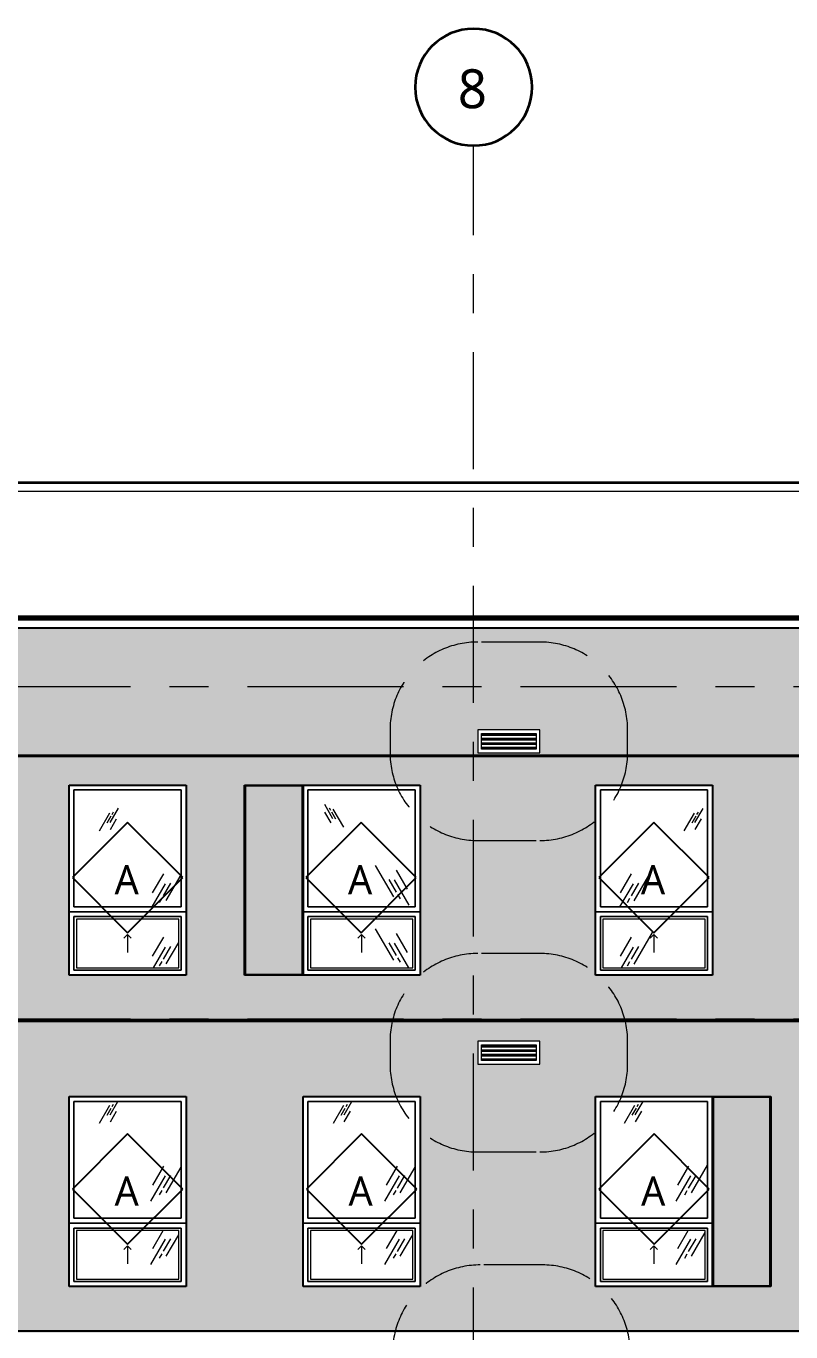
# Model space of a CAD drawing. Header units: inches. Extents: x 6 to 15224, y -733 to 6300.
# Drawn here: x 11082 to 11396, y 5732 to 6268 of the extents above; entities that cross this region are included whole.
import ezdxf

# ---------------------------------------------------------------- set-up
doc = ezdxf.new("R2010")
doc.units = ezdxf.units.IN
doc.header["$MEASUREMENT"] = 0
for name, pattern in [('Center 1_2_', [112, 64, -16, 16, -16]), ('Center 3_8_', [96, 48, -16, 16, -16]), ('Hidden 3_16_', [36, 24, -12])]:
    doc.linetypes.add(name, pattern=pattern)
for name, color, linetype, lineweight in [('A-DETL', 90, 'Continuous', 13), ('A-FLOR-LEVL', 51, 'Continuous', 13), ('A-GENM', 13, 'Continuous', 18), ('A-GLAZ', 151, 'Continuous', 25), ('A-GLAZ-IDEN', 152, 'Continuous', 25), ('A-GLAZ-SILL', 1, 'Continuous', 18), ('A-WALL', 113, 'Continuous', 25), ('A-WALL-PATT', 111, 'Continuous', 25), ('M-EQPM', 50, 'Continuous', 18), ('M-EQPM-HDLN', 50, 'Hidden 3_16_', 13), ('S-GRID', 1, 'Continuous', 13), ('S-GRID-IDEN', 1, 'Continuous', 35)]:
    doc.layers.add(name, color=color, linetype=linetype, lineweight=lineweight)
doc.styles.add('Open Sans_5', font='OpenSans-Regular.ttf', dxfattribs={"height": 12})
doc.styles.add('Open Sans_6', font='OpenSans-Regular.ttf', dxfattribs={"height": 16})
pattern_1 = [(0, (10796.0429, 0), (5.12, 1.28), [0.16896, -3.671, 0.16896, -3.671, -20.48]), (0, (10796.0429, 0), (5.12, 1.28), [-7.68, 0.16896, -7.511, 0.16896, -3.671, -8.96]), (0, (10796.0429, 0), (5.12, 1.28), [-19.2, 0.16896, -2.391, 0.16896, -6.231]), (120, (10797.9629, 0.64), (-3.66851252, 3.79405007), [0.16896, -3.671, 0.16896, -3.671, -20.48]), (120, (10797.9629, 0.64), (-3.66851252, 3.79405007), [-7.68, 0.16896, -7.511, 0.16896, -3.671, -8.96]), (120, (10797.9629, 0.64), (-3.66851252, 3.79405007), [-19.2, 0.16896, -2.391, 0.16896, -6.231]), (240, (10798.6029, 3.2), (-1.45148748, -5.07405007), [0.16896, -3.671, 0.16896, -3.671, -20.48]), (240, (10798.6029, 3.2), (-1.45148748, -5.07405007), [-7.68, 0.16896, -7.511, 0.16896, -3.671, -8.96]), (240, (10798.6029, 3.2), (-1.45148748, -5.07405007), [-19.2, 0.16896, -2.391, 0.16896, -6.231])]

# ---------------------------------------------------------------- blocks, each defined once
blk = doc.blocks.new('1-2 WD Adaptive-Color Side Panel-TS - 4-0_x6_-6_-17821693-EAST ELEVATION')
at = {"layer": 'A-GLAZ', "lineweight": 13}
h = blk.add_hatch(dxfattribs=at)
h.set_pattern_fill('FP_342', color=256, style=0, pattern_type=2)
h.set_pattern_definition([(59.808, (3285.497, 5432.806), (144.0017, 239.99866), [9, -754.581]), (59.808, (3284.763, 5426.193), (144.0017, 239.99866), [12, -751.581]), (59.808, (3289.948, 5431.623), (144.0017, 239.99866), [6, -757.581]), (59.808, (3288.359, 5428.844), (144.0017, 239.99866), [2, -761.581]), (59.808, (3291.054, 5429.598), (144.0017, 239.99866), [15, -748.581]), (59.808, (3316.472, 5399.404), (144.0017, 239.99866), [5.063, -758.519]), (59.808, (3316.031, 5401.668), (144.0017, 239.99866), [6.75, -756.831]), (59.808, (3314.822, 5401.525), (144.0017, 239.99866), [3.375, -760.206]), (59.808, (3316.853, 5405.029), (144.0017, 239.99866), [1.125, -762.456]), (59.808, (3311.639, 5398.297), (144.0017, 239.99866), [8.437, -755.144])])
h.paths.add_polyline_path([(3300, 5395), (3300, 5443), (3256, 5443), (3256, 5395)])
blk.add_hatch(color=256, dxfattribs=at).paths.add_polyline_path([(3317.11, 5367.25), (3325.75, 5367.25), (3325.75, 5444.75), (3302.25, 5444.75), (3302.25, 5367.25)])
at = {"layer": 'A-GLAZ-SILL', "lineweight": 13}
h = blk.add_hatch(dxfattribs=at)
h.set_pattern_fill('FP_341', color=256, style=0, pattern_type=2)
h.set_pattern_definition([(59.808, (3285.497, 5406.806), (144.0017, 239.99866), [9, -754.581]), (59.808, (3284.763, 5400.193), (144.0017, 239.99866), [12, -751.581]), (59.808, (3289.948, 5405.623), (144.0017, 239.99866), [6, -757.581]), (59.808, (3288.359, 5402.844), (144.0017, 239.99866), [2, -761.581]), (59.808, (3291.054, 5403.598), (144.0017, 239.99866), [15, -748.581]), (59.808, (3316.472, 5373.404), (144.0017, 239.99866), [5.063, -758.519]), (59.808, (3316.031, 5375.668), (144.0017, 239.99866), [6.75, -756.831]), (59.808, (3314.822, 5375.525), (144.0017, 239.99866), [3.375, -760.206]), (59.808, (3316.853, 5379.029), (144.0017, 239.99866), [1.125, -762.456]), (59.808, (3311.639, 5372.297), (144.0017, 239.99866), [8.438, -755.144])])
h.paths.add_polyline_path([(3277, 5370), (3299, 5370), (3299, 5390), (3257, 5390), (3257, 5370)])
at = {"layer": 'A-GLAZ', "lineweight": 13}
for p, q in [((3254, 5367), (3254, 5445)), ((3254, 5445), (3302, 5445)), ((3300, 5443), (3256, 5443)), ((3256, 5443), (3256, 5395)), ((3300, 5395), (3300, 5443)), ((3302, 5445), (3302, 5367)), ((3256, 5395), (3300, 5395)), ((3254, 5393), (3302, 5393)), ((3302, 5393), (3254, 5393)), ((3300, 5391), (3256, 5391)), ((3256, 5391), (3256, 5369)), ((3300, 5369), (3300, 5391)), ((3302, 5367), (3254, 5367)), ((3256, 5369), (3300, 5369))]:
    blk.add_line(p, q, dxfattribs=at)
at = {"layer": 'A-GLAZ'}
for p, q in [((3325.75, 5444.75), (3302.25, 5444.75)), ((3302.25, 5444.75), (3302.25, 5367.25)), ((3325.75, 5367.25), (3325.75, 5444.75)), ((3302.25, 5367.25), (3325.75, 5367.25))]:
    blk.add_line(p, q, dxfattribs=at)
at = {"layer": 'A-GLAZ', "linetype": 'Hidden 3_16_', "lineweight": 13}
for q in [(3276.5, 5382.17), (3279.5, 5382.17), (3278, 5376.33)]:
    blk.add_line((3278, 5383.67), q, dxfattribs=at)
at = {"layer": 'A-GLAZ-SILL'}
for p, q in [((3256, 5443), (3300, 5443)), ((3256, 5395), (3256, 5443)), ((3300, 5443), (3256, 5443)), ((3256, 5443), (3256, 5395)), ((3300, 5443), (3300, 5395)), ((3300, 5395), (3300, 5443)), ((3300, 5395), (3256, 5395)), ((3256, 5395), (3300, 5395)), ((3256, 5391), (3300, 5391)), ((3256, 5369), (3256, 5391)), ((3300, 5391), (3256, 5391)), ((3256, 5391), (3256, 5369)), ((3299, 5390), (3257, 5390)), ((3257, 5390), (3257, 5370)), ((3299, 5370), (3299, 5390)), ((3300, 5391), (3300, 5369)), ((3300, 5369), (3300, 5391)), ((3300, 5369), (3256, 5369)), ((3256, 5369), (3300, 5369)), ((3257, 5370), (3299, 5370))]:
    blk.add_line(p, q, dxfattribs=at)
blk = doc.blocks.new('1-2 WD Adaptive - 4-0_x6_-6_-V165-EAST ELEVATION')
at = {"layer": 'A-GLAZ', "lineweight": 13}
h = blk.add_hatch(dxfattribs=at)
h.set_pattern_fill('FP_344', color=256, style=0, pattern_type=2)
h.set_pattern_definition([(59.808, (3165.997, 5432.806), (144.0017, 239.99866), [9, -754.581]), (59.808, (3165.263, 5426.193), (144.0017, 239.99866), [12, -751.581]), (59.808, (3170.448, 5431.623), (144.0017, 239.99866), [6, -757.581]), (59.808, (3168.859, 5428.844), (144.0017, 239.99866), [2, -761.581]), (59.808, (3171.554, 5429.598), (144.0017, 239.99866), [15, -748.581]), (59.808, (3196.972, 5399.404), (144.0017, 239.99866), [5.063, -758.519]), (59.808, (3196.531, 5401.668), (144.0017, 239.99866), [6.75, -756.831]), (59.808, (3195.322, 5401.525), (144.0017, 239.99866), [3.375, -760.206]), (59.808, (3197.353, 5405.029), (144.0017, 239.99866), [1.125, -762.456]), (59.808, (3192.139, 5398.297), (144.0017, 239.99866), [8.437, -755.144])])
h.paths.add_polyline_path([(3180.5, 5395), (3180.5, 5443), (3136.5, 5443), (3136.5, 5395)])
at = {"layer": 'A-GLAZ-SILL', "lineweight": 13}
h = blk.add_hatch(dxfattribs=at)
h.set_pattern_fill('FP_343', color=256, style=0, pattern_type=2)
h.set_pattern_definition([(59.808, (3165.997, 5406.806), (144.0017, 239.99866), [9, -754.581]), (59.808, (3165.263, 5400.193), (144.0017, 239.99866), [12, -751.581]), (59.808, (3170.448, 5405.623), (144.0017, 239.99866), [6, -757.581]), (59.808, (3168.859, 5402.844), (144.0017, 239.99866), [2, -761.581]), (59.808, (3171.554, 5403.598), (144.0017, 239.99866), [15, -748.581]), (59.808, (3196.972, 5373.404), (144.0017, 239.99866), [5.063, -758.519]), (59.808, (3196.531, 5375.668), (144.0017, 239.99866), [6.75, -756.831]), (59.808, (3195.322, 5375.525), (144.0017, 239.99866), [3.375, -760.206]), (59.808, (3197.353, 5379.029), (144.0017, 239.99866), [1.125, -762.456]), (59.808, (3192.139, 5372.297), (144.0017, 239.99866), [8.438, -755.144])])
h.paths.add_polyline_path([(3157.5, 5370), (3179.5, 5370), (3179.5, 5390), (3137.5, 5390), (3137.5, 5370)])
at = {"layer": 'A-GLAZ', "lineweight": 13}
for p, q in [((3134.5, 5445), (3182.5, 5445)), ((3134.5, 5367), (3134.5, 5445)), ((3180.5, 5443), (3136.5, 5443)), ((3136.5, 5443), (3136.5, 5395)), ((3180.5, 5395), (3180.5, 5443)), ((3182.5, 5445), (3182.5, 5367)), ((3136.5, 5395), (3180.5, 5395)), ((3134.5, 5393), (3182.5, 5393)), ((3182.5, 5393), (3134.5, 5393)), ((3180.5, 5391), (3136.5, 5391)), ((3136.5, 5391), (3136.5, 5369)), ((3180.5, 5369), (3180.5, 5391)), ((3182.5, 5367), (3134.5, 5367)), ((3136.5, 5369), (3180.5, 5369))]:
    blk.add_line(p, q, dxfattribs=at)
at = {"layer": 'A-GLAZ', "linetype": 'Hidden 3_16_', "lineweight": 13}
for q in [(3157, 5382.17), (3160, 5382.17), (3158.5, 5376.33)]:
    blk.add_line((3158.5, 5383.67), q, dxfattribs=at)
at = {"layer": 'A-GLAZ-SILL'}
for p, q in [((3136.5, 5443), (3180.5, 5443)), ((3136.5, 5395), (3136.5, 5443)), ((3180.5, 5443), (3136.5, 5443)), ((3136.5, 5443), (3136.5, 5395)), ((3180.5, 5443), (3180.5, 5395)), ((3180.5, 5395), (3180.5, 5443)), ((3180.5, 5395), (3136.5, 5395)), ((3136.5, 5395), (3180.5, 5395)), ((3136.5, 5391), (3180.5, 5391)), ((3136.5, 5369), (3136.5, 5391)), ((3180.5, 5391), (3136.5, 5391)), ((3136.5, 5391), (3136.5, 5369)), ((3179.5, 5390), (3137.5, 5390)), ((3137.5, 5390), (3137.5, 5370)), ((3179.5, 5370), (3179.5, 5390)), ((3180.5, 5391), (3180.5, 5369)), ((3180.5, 5369), (3180.5, 5391)), ((3180.5, 5369), (3136.5, 5369)), ((3136.5, 5369), (3180.5, 5369)), ((3137.5, 5370), (3179.5, 5370))]:
    blk.add_line(p, q, dxfattribs=at)
blk = doc.blocks.new('1-2 WD Adaptive-Color Side Panel-TS - 4-0_x6_-6_-17821692-EAST ELEVATION')
at = {"layer": 'A-GLAZ', "lineweight": 13}
blk.add_hatch(color=256, dxfattribs=at).paths.add_polyline_path([(2990.37, 5367.25), (3013.75, 5367.25), (3013.75, 5444.75), (2990.25, 5444.75), (2990.25, 5367.25)])
h = blk.add_hatch(dxfattribs=at)
h.set_pattern_fill('FP_346', color=256, style=0, pattern_type=2)
h.set_pattern_definition([(120.192, (3030.503, 5432.806), (-144.0017, 239.99866), [9, -754.581]), (120.192, (3031.237, 5426.193), (-144.0017, 239.99866), [12, -751.581]), (120.192, (3026.052, 5431.623), (-144.0017, 239.99866), [6, -757.581]), (120.192, (3027.641, 5428.844), (-144.0017, 239.99866), [2, -761.581]), (120.192, (3024.946, 5429.598), (-144.0017, 239.99866), [15, -748.581]), (120.192, (2999.528, 5399.404), (-144.0017, 239.99866), [5.063, -758.519]), (120.192, (2999.969, 5401.668), (-144.0017, 239.99866), [6.75, -756.831]), (120.192, (3001.178, 5401.525), (-144.0017, 239.99866), [3.375, -760.206]), (120.192, (2999.147, 5405.029), (-144.0017, 239.99866), [1.125, -762.456]), (120.192, (3004.361, 5398.297), (-144.0017, 239.99866), [8.437, -755.144])])
h.paths.add_polyline_path([(3055.72, 5395), (3060, 5395), (3060, 5443), (3016, 5443), (3016, 5395)])
at = {"layer": 'A-GLAZ-SILL', "lineweight": 13}
h = blk.add_hatch(dxfattribs=at)
h.set_pattern_fill('FP_345', color=256, style=0, pattern_type=2)
h.set_pattern_definition([(120.192, (3030.503, 5406.806), (-144.0017, 239.99866), [9, -754.581]), (120.192, (3031.237, 5400.193), (-144.0017, 239.99866), [12, -751.581]), (120.192, (3026.052, 5405.623), (-144.0017, 239.99866), [6, -757.581]), (120.192, (3027.641, 5402.844), (-144.0017, 239.99866), [2, -761.581]), (120.192, (3024.946, 5403.598), (-144.0017, 239.99866), [15, -748.581]), (120.192, (2999.528, 5373.404), (-144.0017, 239.99866), [5.063, -758.519]), (120.192, (2999.969, 5375.668), (-144.0017, 239.99866), [6.75, -756.831]), (120.192, (3001.178, 5375.525), (-144.0017, 239.99866), [3.375, -760.206]), (120.192, (2999.147, 5379.029), (-144.0017, 239.99866), [1.125, -762.456]), (120.192, (3004.361, 5372.297), (-144.0017, 239.99866), [8.438, -755.144])])
h.paths.add_polyline_path([(3059, 5370), (3059, 5390), (3017, 5390), (3017, 5370), (3055.72, 5370)])
at = {"layer": 'A-GLAZ'}
for p, q in [((2990.25, 5444.75), (2990.25, 5367.25)), ((3013.75, 5444.75), (2990.25, 5444.75)), ((3013.75, 5367.25), (3013.75, 5444.75)), ((2990.25, 5367.25), (3013.75, 5367.25))]:
    blk.add_line(p, q, dxfattribs=at)
at = {"layer": 'A-GLAZ', "lineweight": 13}
for p, q in [((3014, 5445), (3014, 5367)), ((3062, 5445), (3014, 5445)), ((3016, 5443), (3016, 5395)), ((3060, 5443), (3016, 5443)), ((3060, 5395), (3060, 5443)), ((3062, 5367), (3062, 5445)), ((3016, 5395), (3060, 5395)), ((3014, 5393), (3062, 5393)), ((3062, 5393), (3014, 5393)), ((3016, 5391), (3016, 5369)), ((3060, 5391), (3016, 5391)), ((3060, 5369), (3060, 5391)), ((3014, 5367), (3062, 5367)), ((3016, 5369), (3060, 5369))]:
    blk.add_line(p, q, dxfattribs=at)
at = {"layer": 'A-GLAZ', "linetype": 'Hidden 3_16_', "lineweight": 13}
for q in [(3036.5, 5382.17), (3039.5, 5382.17), (3038, 5376.33)]:
    blk.add_line((3038, 5383.67), q, dxfattribs=at)
at = {"layer": 'A-GLAZ-SILL'}
for p, q in [((3060, 5443), (3016, 5443)), ((3016, 5443), (3016, 5395)), ((3016, 5443), (3060, 5443)), ((3016, 5395), (3016, 5443)), ((3060, 5395), (3060, 5443)), ((3060, 5443), (3060, 5395)), ((3016, 5395), (3060, 5395)), ((3060, 5395), (3016, 5395)), ((3060, 5391), (3016, 5391)), ((3016, 5391), (3016, 5369)), ((3016, 5391), (3060, 5391)), ((3016, 5369), (3016, 5391)), ((3017, 5390), (3017, 5370)), ((3059, 5390), (3017, 5390)), ((3059, 5370), (3059, 5390)), ((3060, 5369), (3060, 5391)), ((3060, 5391), (3060, 5369)), ((3016, 5369), (3060, 5369)), ((3060, 5369), (3016, 5369)), ((3017, 5370), (3059, 5370))]:
    blk.add_line(p, q, dxfattribs=at)
blk = doc.blocks.new('ME Louvers w Trim-AM - 24_ x 8_-17810076-EAST ELEVATION')
at = {"layer": 'A-GENM', "lineweight": 13}
for p, q in [((355.25, 5465.75), (332.75, 5465.75)), ((332.75, 5465.48), (355.25, 5465.48)), ((355.25, 5464.1), (332.75, 5464.1)), ((355.25, 5463.95), (332.75, 5463.95)), ((355.25, 5463.9), (332.75, 5463.9)), ((332.75, 5463.63), (355.25, 5463.63)), ((355.25, 5462.25), (332.75, 5462.25)), ((355.25, 5462.1), (332.75, 5462.1)), ((355.25, 5462.05), (332.75, 5462.05)), ((332.75, 5461.78), (355.25, 5461.78)), ((355.25, 5460.4), (332.75, 5460.4)), ((355.25, 5460.25), (332.75, 5460.25))]:
    blk.add_line(p, q, dxfattribs=at)
at = {"layer": 'M-EQPM'}
for p, q in [((331.25, 5467.75), (331.25, 5458.25)), ((356.75, 5467.75), (331.25, 5467.75)), ((332.75, 5466.25), (355.25, 5466.25)), ((332.75, 5459.75), (332.75, 5466.25)), ((355.25, 5466.25), (355.25, 5459.75)), ((356.75, 5458.25), (356.75, 5467.75)), ((331.25, 5458.25), (356.75, 5458.25)), ((355.25, 5459.75), (332.75, 5459.75))]:
    blk.add_line(p, q, dxfattribs=at)
at = {"layer": 'M-EQPM-HDLN'}
for p, q in [((356.75, 5503.75), (331.25, 5503.75)), ((295.25, 5467.75), (295.25, 5458.25)), ((392.75, 5458.25), (392.75, 5467.75)), ((331.25, 5422.25), (356.75, 5422.25))]:
    blk.add_line(p, q, dxfattribs=at)
for centre, start, end in [((331.25, 5467.75), 90, 180), ((356.75, 5467.75), 0, 90), ((331.25, 5458.25), 180, 270), ((356.75, 5458.25), 270, 360)]:
    blk.add_arc(centre, 36, start, end, dxfattribs=at)
blk = doc.blocks.new('Grid - AN Grid Head-AM-799031-EAST ELEVATION')
at = {"layer": 'S-GRID-IDEN'}
for start, end in [(360, 180), (180, 360)]:
    blk.add_arc((24, 6243.06), 24, start, end, dxfattribs=at)
blk = doc.blocks.new('TAG Window-AM - Standard-51685-EAST ELEVATION')
at = {"layer": 'A-GLAZ-IDEN'}
for p, q in [((3827, 5941.13), (3804.37, 5918.5)), ((3849.63, 5918.5), (3827, 5941.13)), ((3804.37, 5918.5), (3827, 5895.87)), ((3827, 5895.87), (3849.63, 5918.5))]:
    blk.add_line(p, q, dxfattribs=at)

msp = doc.modelspace()

# ---------------------------------------------------------------- hatches: boundary and pattern name
at = {"layer": 'A-WALL-PATT', "lineweight": 13}
h = msp.add_hatch(dxfattribs=at)
h.set_pattern_fill('FP_310', color=256, style=0, pattern_type=2)
h.set_pattern_definition(pattern_1)
h.paths.add_polyline_path([(10463.51838735, 5968.625), (10763.74192555, 5968.625), (10763.74192555, 6021), (9889.11692555, 6021), (9889.11692555, 5968.625), (10447.18155402, 5968.625)])
h.paths.add_polyline_path([(8993.20338735, 5968.625), (9023.36692555, 5968.625), (9023.36692555, 6021), (8815.17942555, 6021), (8815.17942555, 5969.375), (8816.17942555, 5969.375), (8816.17942555, 5968.625)])
h.paths.add_polyline_path([(12348.55442555, 5968.625), (12348.55442555, 6021), (11659.92942555, 6021), (11659.92942555, 5968.625), (12325.91738735, 5968.625)])
h.paths.add_polyline_path([(9024.11692555, 5968.625), (9888.36692555, 5968.625), (9888.36692555, 6021), (9024.11692555, 6021), (9024.11692555, 5994.74123849)])
h.paths.add_polyline_path([(11659.17942555, 5968.625), (11659.17942555, 6021), (10764.49192555, 6021), (10764.49192555, 5968.625), (11656.10722069, 5968.625)])
h.paths.add_polyline_path([(10253.80442555, 5969.75), (10229.80442555, 5969.75), (10229.80442555, 5979.25), (10255.30442555, 5979.25), (10255.30442555, 5969.75)])
h.paths.add_polyline_path([(9053.80442555, 5969.75), (9053.80442555, 5979.25), (9079.30442555, 5979.25), (9079.30442555, 5969.75), (9055.30442555, 5969.75)])
h.paths.add_polyline_path([(11867.80442555, 5969.75), (11843.80442555, 5969.75), (11843.80442555, 5979.25), (11869.30442555, 5979.25), (11869.30442555, 5969.75), (11868.48605402, 5969.75)])
h.paths.add_polyline_path([(11291.80442555, 5969.75), (11267.80442555, 5969.75), (11267.80442555, 5979.25), (11293.30442555, 5979.25), (11293.30442555, 5969.75)])
h.paths.add_polyline_path([(12083.80442555, 5969.75), (12083.80442555, 5979.25), (12109.30442555, 5979.25), (12109.30442555, 5969.75), (12085.30442555, 5969.75)])
h.paths.add_polyline_path([(11597.80442555, 5969.75), (11597.80442555, 5979.25), (11623.30442555, 5979.25), (11623.30442555, 5969.75), (11599.30442555, 5969.75)])
h.paths.add_polyline_path([(10043.80442555, 5969.75), (10019.80442555, 5969.75), (10019.80442555, 5979.25), (10045.30442555, 5979.25), (10045.30442555, 5969.75)])
h.paths.add_polyline_path([(12227.89638735, 5969.75), (12203.80442555, 5969.75585938), (12203.80442555, 5979.25), (12229.30442555, 5979.25), (12229.30442555, 5969.75)])
h.paths.add_polyline_path([(10577.80442555, 5969.75), (10577.80442555, 5979.25), (10603.30442555, 5979.25), (10603.30442555, 5969.75), (10577.87622069, 5969.75)])
h.paths.add_polyline_path([(9209.80442555, 5969.75), (9209.80442555, 5979.25), (9235.30442555, 5979.25), (9235.30442555, 5969.75), (9211.30442555, 5969.75)])
h.paths.add_polyline_path([(9929.80442555, 5969.75), (9905.80442555, 5969.75), (9905.80442555, 5979.25), (9931.30442555, 5979.25), (9931.30442555, 5969.75)])
h.paths.add_polyline_path([(9557.80442555, 5969.75), (9557.80442555, 5979.25), (9583.30442555, 5979.25), (9583.30442555, 5969.75), (9559.30442555, 5969.75)])
h.paths.add_polyline_path([(11003.80442555, 5969.75), (10979.80442555, 5969.75), (10979.80442555, 5979.25), (11005.30442555, 5979.25), (11005.30442555, 5969.75)])
h.paths.add_polyline_path([(9713.80442555, 5969.75), (9689.80442555, 5969.75383741), (9689.80442555, 5979.25), (9715.30442555, 5979.25), (9715.30442555, 5969.75)])
h.paths.add_polyline_path([(10841.36692555, 5969.75), (10841.36692555, 5979.25), (10866.86692555, 5979.25), (10866.86692555, 5969.75), (10842.86692555, 5969.75)])
h.paths.add_polyline_path([(10349.16055402, 5969.75), (10337.80442555, 5969.75), (10337.80442555, 5979.25), (10363.30442555, 5979.25), (10363.30442555, 5969.75), (10361.80442555, 5969.75)])
h = msp.add_hatch(dxfattribs=at)
h.set_pattern_fill('FP_310', color=256, style=0, pattern_type=2)
h.set_pattern_definition(pattern_1)
h.paths.add_polyline_path([(8856.11692555, 5859.5), (12348.55442555, 5859.5), (12348.55442555, 5860.25), (11659.92942555, 5860.25), (11659.92942555, 5878.5), (11659.17942555, 5878.5), (11659.17942555, 5860.25), (10764.49192555, 5860.25), (10764.49192555, 5968.25), (11659.17942555, 5968.25), (11659.17942555, 5956.5), (11659.92942555, 5956.5), (11659.92942555, 5968.25), (12348.55442555, 5968.25), (12348.55442555, 5968.625), (8815.17942555, 5968.625), (8815.17942555, 5968.25), (9023.36692555, 5968.25), (9023.36692555, 5956.5), (9024.11692555, 5956.5), (9024.11692555, 5968.25), (9888.36692555, 5968.25), (9888.36692555, 5956.5), (9889.11692555, 5956.5), (9889.11692555, 5968.25), (10763.74192555, 5968.25), (10763.74192555, 5860.25), (9889.11692555, 5860.25), (9889.11692555, 5878.5), (9888.36692555, 5878.5), (9888.36692555, 5860.25), (9024.11692555, 5860.25), (9024.11692555, 5878.5), (9023.36692555, 5878.5), (9023.36692555, 5860.25), (8816.17942555, 5860.25), (8816.17942555, 5859.5)])
h = msp.add_hatch(dxfattribs=at)
h.set_pattern_fill('FP_310', color=256, style=0, pattern_type=2)
h.set_pattern_definition(pattern_1)
h.paths.add_polyline_path([(8815.17942555, 5860.25), (9023.36692555, 5860.25), (9023.36692555, 5878.5), (8952.11692555, 5878.5), (8952.11692555, 5956.5), (9023.36692555, 5956.5), (9023.36692555, 5968.25), (8815.17942555, 5968.25), (8815.17942555, 5956.62990516)])
h.paths.add_polyline_path([(9024.11692555, 5860.25), (9888.36692555, 5860.25), (9888.36692555, 5878.5), (9811.11692555, 5878.5), (9811.11692555, 5956.5), (9888.36692555, 5956.5), (9888.36692555, 5968.25), (9024.11692555, 5968.25), (9024.11692555, 5880.40723849)])
h.paths.add_polyline_path([(11411.05472069, 5860.25), (11659.17942555, 5860.25), (11659.17942555, 5878.5), (11659.11692555, 5878.5), (11659.11692555, 5956.5), (11659.17942555, 5956.5), (11659.17942555, 5968.25), (10764.49192555, 5968.25), (10764.49192555, 5860.25), (11345.70738735, 5860.25)])
h.paths.add_polyline_path([(12348.55442555, 5860.25), (12348.55442555, 5968.25), (11659.92942555, 5968.25), (11659.92942555, 5956.5), (11707.11692555, 5956.5), (11707.11692555, 5878.5), (11659.92942555, 5878.5), (11659.92942555, 5860.25), (12325.91738735, 5860.25)])
h.paths.add_polyline_path([(9889.11692555, 5860.25), (10763.74192555, 5860.25), (10763.74192555, 5968.25), (9889.11692555, 5968.25), (9889.11692555, 5861.35157183)])
h.paths.add_polyline_path([(12228.11692555, 5878.5), (12228.11692555, 5956.5), (12330.11692555, 5956.5), (12330.11692555, 5878.5), (12260.57005402, 5878.5)])
h.paths.add_polyline_path([(11988.61692555, 5878.5), (11988.61692555, 5956.5), (12060.61692555, 5956.5), (12060.61692555, 5878.5), (11999.18072069, 5878.5)])
h.paths.add_polyline_path([(11574.42305402, 5878.5), (11514.11692555, 5878.5), (11514.11692555, 5956.5), (11586.11692555, 5956.5), (11586.11692555, 5878.5)])
h.paths.add_polyline_path([(12162.54905402, 5878.5), (12132.11692555, 5878.5), (12132.11692555, 5956.5), (12180.11692555, 5956.5), (12180.11692555, 5878.5)])
h.paths.add_polyline_path([(11803.13872069, 5878.5), (11742.11692555, 5878.5), (11742.11692555, 5956.5), (11820.11692555, 5956.5), (11820.11692555, 5878.5)])
h.paths.add_polyline_path([(11892.11692555, 5878.5), (11892.11692555, 5956.5), (11940.11692555, 5956.5), (11940.11692555, 5878.5), (11933.83338735, 5878.5)])
h.paths.add_polyline_path([(11244.11692555, 5878.5), (11172.11692555, 5878.5), (11172.11692555, 5956.5), (11244.11692555, 5956.5), (11244.11692555, 5880.40723849)])
h.paths.add_polyline_path([(11490.11692555, 5878.5), (11412.11692555, 5878.5), (11412.11692555, 5956.5), (11490.11692555, 5956.5), (11490.11692555, 5880.40723849)])
h.paths.add_polyline_path([(11316.11692555, 5878.5), (11316.11692555, 5956.5), (11364.11692555, 5956.5), (11364.11692555, 5878.5), (11345.70738735, 5878.5)])
h.paths.add_polyline_path([(10953.62338735, 5878.5), (10878.11692555, 5878.5), (10878.11692555, 5956.5), (10956.11692555, 5956.5), (10956.11692555, 5878.5)])
h.paths.add_polyline_path([(10790.25505402, 5878.5), (10782.11692555, 5878.5), (10782.11692555, 5956.5), (10854.11692555, 5956.5), (10854.11692555, 5878.5), (10822.92872069, 5878.5)])
h.paths.add_polyline_path([(11148.11692555, 5878.5), (11100.11692555, 5878.5), (11100.11692555, 5956.5), (11148.11692555, 5956.5), (11148.11692555, 5880.40723849)])
h.paths.add_polyline_path([(10698.11692555, 5878.5), (10698.11692555, 5956.5), (10746.11692555, 5956.5), (10746.11692555, 5878.5)])
h.paths.add_polyline_path([(11076.11692555, 5878.5), (11028.11692555, 5878.5), (11028.11692555, 5956.5), (11076.11692555, 5956.5), (11076.11692555, 5880.40723849)])
h.paths.add_polyline_path([(10380.11692555, 5878.5), (10380.11692555, 5956.5), (10458.11692555, 5956.5), (10458.11692555, 5878.5), (10430.84472069, 5878.5)])
h.paths.add_polyline_path([(10674.11692555, 5878.5), (10626.11692555, 5878.5), (10626.11692555, 5956.5), (10674.11692555, 5956.5), (10674.11692555, 5880.40723849)])
h.paths.add_polyline_path([(10482.11692555, 5878.5), (10482.11692555, 5956.5), (10554.11692555, 5956.5), (10554.11692555, 5878.5), (10496.19205402, 5878.5)])
h.paths.add_polyline_path([(9319.94005402, 5878.5), (9258.11692555, 5878.5), (9258.11692555, 5956.5), (9330.11692555, 5956.5), (9330.11692555, 5878.5)])
h.paths.add_polyline_path([(10272.11692555, 5878.5), (10272.11692555, 5956.5), (10320.11692555, 5956.5), (10320.11692555, 5878.5), (10300.15005402, 5878.5)])
h.paths.add_polyline_path([(10020.11692555, 5878.5), (9948.11692555, 5878.5), (9948.11692555, 5956.5), (10020.11692555, 5956.5), (10020.11692555, 5880.40723849)])
h.paths.add_polyline_path([(10116.11692555, 5878.5), (10068.11692555, 5878.5), (10068.11692555, 5956.5), (10116.11692555, 5956.5), (10116.11692555, 5880.40723849)])
h.paths.add_polyline_path([(10212.11692555, 5878.5), (10164.11692555, 5878.5), (10164.11692555, 5956.5), (10212.11692555, 5956.5), (10212.11692555, 5880.40723849)])
h.paths.add_polyline_path([(9614.00305402, 5878.5), (9594.11692555, 5878.5), (9594.11692555, 5956.5), (9666.11692555, 5956.5), (9666.11692555, 5878.5), (9646.67672069, 5878.5)])
h.paths.add_polyline_path([(9450.11692555, 5878.5), (9402.11692555, 5878.5), (9402.11692555, 5956.5), (9450.11692555, 5956.5), (9450.11692555, 5880.40723849)])
h.paths.add_polyline_path([(9777.37138735, 5878.5), (9739.11692555, 5878.5), (9739.11692555, 5956.5), (9787.11692555, 5956.5), (9787.11692555, 5878.5)])
h.paths.add_polyline_path([(9474.11692555, 5878.5), (9474.11692555, 5956.5), (9522.11692555, 5956.5), (9522.11692555, 5878.5), (9515.98205402, 5878.5)])
h.paths.add_polyline_path([(9186.11692555, 5878.5), (9108.11692555, 5878.5), (9108.11692555, 5956.5), (9186.11692555, 5956.5), (9186.11692555, 5880.40723849)])
h.paths.add_polyline_path([(8928.11692555, 5878.5), (8880.11692555, 5878.5), (8880.11692555, 5956.5), (8928.11692555, 5956.5), (8928.11692555, 5880.40723849)])
h = msp.add_hatch(dxfattribs=at)
h.set_pattern_fill('FP_310', color=256, style=0, pattern_type=2)
h.set_pattern_definition(pattern_1)
h.paths.add_polyline_path([(10365.49738735, 5732.375), (10763.74192555, 5732.375), (10763.74192555, 5859.5), (9889.11692555, 5859.5), (9889.11692555, 5732.375), (10300.15005402, 5732.375)])
h.paths.add_polyline_path([(8815.17942555, 5732.375), (9023.36692555, 5732.375), (9023.36692555, 5750.625), (8976.11692555, 5750.625), (8976.11692555, 5828.625), (9023.36692555, 5828.625), (9023.36692555, 5859.5), (8815.17942555, 5859.5), (8815.17942555, 5804.18457183)])
h.paths.add_polyline_path([(11835.81238735, 5732.375), (12348.55442555, 5732.375), (12348.55442555, 5859.5), (11659.92942555, 5859.5), (11659.92942555, 5828.625), (11707.11692555, 5828.625), (11707.11692555, 5750.625), (11659.92942555, 5750.625), (11659.92942555, 5732.375), (11803.13872069, 5732.375)])
h.paths.add_polyline_path([(9024.11692555, 5732.375), (9888.36692555, 5732.375), (9888.36692555, 5750.625), (9811.11692555, 5750.625), (9811.11692555, 5828.625), (9888.36692555, 5828.625), (9888.36692555, 5859.5), (9024.11692555, 5859.5), (9024.11692555, 5747.01757183)])
h.paths.add_polyline_path([(11659.17942555, 5732.375), (11659.17942555, 5750.625), (11659.11692555, 5750.625), (11659.11692555, 5828.625), (11659.17942555, 5828.625), (11659.17942555, 5859.5), (10764.49192555, 5859.5), (10764.49192555, 5732.375), (11639.77038735, 5732.375)])
h.paths.add_polyline_path([(11940.11692555, 5750.625), (11868.11692555, 5750.625), (11868.11692555, 5828.625), (11940.11692555, 5828.625), (11940.11692555, 5766.07323849)])
h.paths.add_polyline_path([(12325.91738735, 5750.625), (12252.11692555, 5750.625), (12252.11692555, 5828.625), (12330.11692555, 5828.625), (12330.11692555, 5750.625)])
h.paths.add_polyline_path([(12204.11692555, 5750.625), (12132.11692555, 5750.625), (12132.11692555, 5828.625), (12204.11692555, 5828.625), (12204.11692555, 5766.07323849)])
h.paths.add_polyline_path([(11820.11692555, 5750.625), (11742.11692555, 5750.625), (11742.11692555, 5828.625), (11820.11692555, 5828.625), (11820.11692555, 5766.07323849)])
h.paths.add_polyline_path([(12060.61692555, 5750.625), (12012.61692555, 5750.625), (12012.61692555, 5828.625), (12060.61692555, 5828.625), (12060.61692555, 5766.07323849)])
h.paths.add_polyline_path([(11316.11692555, 5750.625), (11316.11692555, 5828.625), (11388.11692555, 5828.625), (11388.11692555, 5750.625), (11345.70738735, 5750.625)])
h.paths.add_polyline_path([(11562.11692555, 5750.625), (11514.11692555, 5750.625), (11514.11692555, 5828.625), (11562.11692555, 5828.625), (11562.11692555, 5804.18457183)])
h.paths.add_polyline_path([(11490.11692555, 5750.625), (11412.11692555, 5750.625), (11412.11692555, 5828.625), (11490.11692555, 5828.625), (11490.11692555, 5766.07323849)])
h.paths.add_polyline_path([(11215.01272069, 5750.625), (11196.11692555, 5750.625), (11196.11692555, 5828.625), (11244.11692555, 5828.625), (11244.11692555, 5750.625)])
h.paths.add_polyline_path([(11004.11692555, 5750.625), (11004.11692555, 5828.625), (11076.11692555, 5828.625), (11076.11692555, 5750.625), (11018.97072069, 5750.625)])
h.paths.add_polyline_path([(10602.11692555, 5750.625), (10602.11692555, 5828.625), (10674.11692555, 5828.625), (10674.11692555, 5750.625), (10626.88672069, 5750.625)])
h.paths.add_polyline_path([(11100.11692555, 5750.625), (11100.11692555, 5828.625), (11148.11692555, 5828.625), (11148.11692555, 5750.625), (11116.99172069, 5750.625)])
h.paths.add_polyline_path([(10953.62338735, 5750.625), (10878.11692555, 5750.625), (10878.11692555, 5828.625), (10956.11692555, 5828.625), (10956.11692555, 5750.625)])
h.paths.add_polyline_path([(10380.11692555, 5750.625), (10380.11692555, 5828.625), (10458.11692555, 5828.625), (10458.11692555, 5750.625), (10430.84472069, 5750.625)])
h.paths.add_polyline_path([(10746.11692555, 5750.625), (10698.11692555, 5750.625), (10698.11692555, 5828.625), (10746.11692555, 5828.625), (10746.11692555, 5766.07323849)])
h.paths.add_polyline_path([(10822.92872069, 5750.625), (10782.11692555, 5750.625), (10782.11692555, 5828.625), (10830.11692555, 5828.625), (10830.11692555, 5750.625)])
h.paths.add_polyline_path([(10344.11692555, 5750.625), (10272.11692555, 5750.625), (10272.11692555, 5828.625), (10344.11692555, 5828.625), (10344.11692555, 5766.07323849)])
h.paths.add_polyline_path([(9450.11692555, 5750.625), (9378.11692555, 5750.625), (9378.11692555, 5828.625), (9450.11692555, 5828.625), (9450.11692555, 5766.07323849)])
h.paths.add_polyline_path([(10140.11692555, 5750.625), (10140.11692555, 5828.625), (10212.11692555, 5828.625), (10212.11692555, 5750.625), (10169.45538735, 5750.625)])
h.paths.add_polyline_path([(10554.11692555, 5750.625), (10506.11692555, 5750.625), (10506.11692555, 5828.625), (10554.11692555, 5828.625), (10554.11692555, 5804.18457183)])
h.paths.add_polyline_path([(10104.10805402, 5750.625), (10068.11692555, 5750.625), (10068.11692555, 5828.625), (10116.11692555, 5828.625), (10116.11692555, 5750.625)])
h.paths.add_polyline_path([(9715.11692555, 5750.625), (9715.11692555, 5828.625), (9787.11692555, 5828.625), (9787.11692555, 5750.625), (9744.69772069, 5750.625)])
h.paths.add_polyline_path([(9996.11692555, 5750.625), (9948.11692555, 5750.625), (9948.11692555, 5828.625), (9996.11692555, 5828.625), (9996.11692555, 5804.18457183)])
h.paths.add_polyline_path([(9258.11692555, 5750.625), (9258.11692555, 5828.625), (9306.11692555, 5828.625), (9306.11692555, 5750.625)])
h.paths.add_polyline_path([(9646.67672069, 5750.625), (9618.11692555, 5750.625), (9618.11692555, 5828.625), (9666.11692555, 5828.625), (9666.11692555, 5750.625)])
h.paths.add_polyline_path([(8928.11692555, 5750.625), (8856.11692555, 5750.625), (8856.11692555, 5828.625), (8928.11692555, 5828.625), (8928.11692555, 5804.18457183)])
h.paths.add_polyline_path([(9522.11692555, 5750.625), (9474.11692555, 5750.625), (9474.11692555, 5828.625), (9522.11692555, 5828.625), (9522.11692555, 5804.18457183)])
h.paths.add_polyline_path([(9084.11692555, 5750.625), (9084.11692555, 5828.625), (9186.11692555, 5828.625), (9186.11692555, 5750.625), (9123.89805402, 5750.625)])
h.paths.add_polyline_path([(9931.30442555, 5841.875), (9905.80442555, 5841.875), (9905.80442555, 5851.375), (9931.30442555, 5851.375), (9931.30442555, 5842.02713523)])
h.paths.add_polyline_path([(9211.30442555, 5841.875), (9209.80442555, 5841.875), (9209.80442555, 5851.375), (9235.30442555, 5851.375), (9235.30442555, 5841.875), (9213.10241662, 5841.875)])
h.paths.add_polyline_path([(11623.30442555, 5841.875), (11597.80442555, 5841.875), (11597.80442555, 5851.375), (11623.30442555, 5851.375), (11623.30442555, 5842.29590516)])
h.paths.add_polyline_path([(12205.30442555, 5841.875), (12203.80442555, 5841.875), (12203.80442555, 5851.375), (12229.30442555, 5851.375), (12229.30442555, 5841.875), (12227.24527376, 5841.875)])
h.paths.add_polyline_path([(10023.10241662, 5841.875), (10019.80442555, 5841.875), (10019.80442555, 5851.375), (10045.30442555, 5851.375), (10045.30442555, 5841.875), (10038.76072069, 5841.875)])
h.paths.add_polyline_path([(9055.30442555, 5841.875), (9053.80442555, 5841.875), (9053.80442555, 5851.375), (9079.30442555, 5851.375), (9079.30442555, 5841.875), (9056.1381309, 5841.875)])
h.paths.add_polyline_path([(11845.30442555, 5841.875), (11843.80442555, 5841.875), (11843.80442555, 5851.375), (11869.30442555, 5851.375), (11869.30442555, 5841.875), (11845.81670233, 5841.875)])
h.paths.add_polyline_path([(11002.63388735, 5841.875), (10979.80442555, 5841.875), (10979.80442555, 5851.375), (11005.30442555, 5851.375), (11005.30442555, 5841.875), (11003.80442555, 5841.875)])
h.paths.add_polyline_path([(9559.03998941, 5841.875), (9557.80442555, 5841.875), (9557.80442555, 5851.375), (9583.30442555, 5851.375), (9583.30442555, 5841.875), (9559.30442555, 5841.875)])
h.paths.add_polyline_path([(10231.30442555, 5841.875), (10229.80442555, 5841.875), (10229.80442555, 5851.375), (10255.30442555, 5851.375), (10255.30442555, 5841.875), (10232.78098805, 5841.875)])
h.paths.add_polyline_path([(10601.80442555, 5841.875), (10577.80442555, 5841.875), (10577.80442555, 5851.375), (10603.30442555, 5851.375), (10603.30442555, 5841.875), (10602.53098805, 5841.875)])
h.paths.add_polyline_path([(11269.30442555, 5841.875), (11267.80442555, 5841.875), (11267.80442555, 5851.375), (11293.30442555, 5851.375), (11293.30442555, 5841.875), (11271.10241662, 5841.875)])
h.paths.add_polyline_path([(9691.30442555, 5841.875), (9689.80442555, 5841.875), (9689.80442555, 5851.375), (9715.30442555, 5851.375), (9715.30442555, 5841.875), (9691.87027376, 5841.875)])
h.paths.add_polyline_path([(10842.86692555, 5841.875), (10841.36692555, 5841.875), (10841.36692555, 5851.375), (10866.86692555, 5851.375), (10866.86692555, 5841.875), (10844.04549698, 5841.875)])
h.paths.add_polyline_path([(12085.30442555, 5841.875), (12083.80442555, 5841.875), (12083.80442555, 5851.375), (12109.30442555, 5851.375), (12109.30442555, 5841.875), (12087.10241662, 5841.875)])
h.paths.add_polyline_path([(10349.16055402, 5841.875), (10337.80442555, 5841.875), (10337.80442555, 5851.375), (10363.30442555, 5851.375), (10363.30442555, 5841.875), (10361.56670233, 5841.875)])
h = msp.add_hatch(dxfattribs=at)
h.set_pattern_fill('FP_310', color=256, style=0, pattern_type=2)
h.set_pattern_definition(pattern_1)
h.paths.add_polyline_path([(12348.55442555, 5731.625), (12348.55442555, 5732.375), (11659.92942555, 5732.375), (11659.92942555, 5750.625), (11659.17942555, 5750.625), (11659.17942555, 5732.375), (10764.49192555, 5732.375), (10764.49192555, 5859.5), (10763.74192555, 5859.5), (10763.74192555, 5732.375), (9889.11692555, 5732.375), (9889.11692555, 5750.625), (9888.36692555, 5750.625), (9888.36692555, 5732.375), (9024.11692555, 5732.375), (9024.11692555, 5750.625), (9023.36692555, 5750.625), (9023.36692555, 5732.375), (8816.17942555, 5732.375), (8816.17942555, 5731.625), (12330.11692555, 5731.625)])

# ---------------------------------------------------------------- linework, layer by layer
at = {"layer": 'A-DETL', "lineweight": 70}
msp.add_line((12348.55442555, 6025), (8815.17942555, 6025), dxfattribs=at)
at = {"layer": 'A-FLOR-LEVL', "linetype": 'Center 1_2_'}
for p, q in [((8821.35523145, 5997), (13032.89411354, 5997)), ((8821.35523145, 5860.5), (13032.89411354, 5860.5)), ((8821.35523145, 5732.625), (13032.89411354, 5732.625))]:
    msp.add_line(p, q, dxfattribs=at)
at = {"layer": 'A-WALL', "lineweight": 18}
for p, q in [((12104.42942555, 6080.32258401), (10606.86692555, 6080.32258401)), ((10616.55442555, 6081), (12104.42942555, 6081)), ((12104.42942555, 6077), (10606.86692555, 6077)), ((8815.17942555, 6025), (12348.55442555, 6025)), ((9023.36692555, 6021), (11659.92942555, 6021))]:
    msp.add_line(p, q, dxfattribs=at)
at = {"layer": 'A-WALL'}
for p, q in [((11659.17942555, 6021), (10764.49192555, 6021)), ((12751.42942555, 5968.625), (9889.11692555, 5968.625)), ((11659.17942555, 5968.25), (10764.49192555, 5968.25)), ((11100.11692555, 5956.5), (11148.11692555, 5956.5)), ((11100.11692555, 5878.5), (11100.11692555, 5956.5)), ((11148.11692555, 5956.5), (11148.11692555, 5878.5)), ((11172.11692555, 5956.5), (11244.11692555, 5956.5)), ((11172.11692555, 5878.5), (11172.11692555, 5956.5)), ((11196.11692555, 5956.5), (11196.11692555, 5878.5)), ((11244.11692555, 5956.5), (11244.11692555, 5878.5)), ((11316.11692555, 5956.5), (11364.11692555, 5956.5)), ((11316.11692555, 5878.5), (11316.11692555, 5956.5)), ((11364.11692555, 5956.5), (11364.11692555, 5878.5)), ((11148.11692555, 5878.5), (11100.11692555, 5878.5)), ((11244.11692555, 5878.5), (11172.11692555, 5878.5)), ((11364.11692555, 5878.5), (11316.11692555, 5878.5)), ((10764.49192555, 5860.25), (11659.17942555, 5860.25)), ((12751.42942555, 5859.5), (8815.17942555, 5859.5)), ((11100.11692555, 5828.625), (11148.11692555, 5828.625)), ((11100.11692555, 5750.625), (11100.11692555, 5828.625)), ((11148.11692555, 5828.625), (11148.11692555, 5750.625)), ((11196.11692555, 5828.625), (11244.11692555, 5828.625)), ((11196.11692555, 5750.625), (11196.11692555, 5828.625)), ((11244.11692555, 5828.625), (11244.11692555, 5750.625)), ((11316.11692555, 5828.625), (11388.11692555, 5828.625)), ((11316.11692555, 5750.625), (11316.11692555, 5828.625)), ((11364.11692555, 5750.625), (11364.11692555, 5828.625)), ((11388.11692555, 5828.625), (11388.11692555, 5750.625)), ((11148.11692555, 5750.625), (11100.11692555, 5750.625)), ((11244.11692555, 5750.625), (11196.11692555, 5750.625)), ((11388.11692555, 5750.625), (11316.11692555, 5750.625)), ((10764.49192555, 5732.375), (11659.17942555, 5732.375))]:
    msp.add_line(p, q, dxfattribs=at)
at = {"layer": 'S-GRID', "linetype": 'Center 3_8_'}
msp.add_line((11266.11692555, 5030.27796347), (11266.11692555, 6219.06052942), dxfattribs=at)

# ---------------------------------------------------------------- block references
at = {"layer": 'A-GLAZ', "lineweight": 13}
for name, p in [('1-2 WD Adaptive - 4-0_x6_-6_-V165-EAST ELEVATION', (7965.61692555, 511.5)), ('1-2 WD Adaptive-Color Side Panel-TS - 4-0_x6_-6_-17821692-EAST ELEVATION', (8182.11692555, 511.5)), ('1-2 WD Adaptive - 4-0_x6_-6_-V165-EAST ELEVATION', (8181.61692555, 511.5)), ('1-2 WD Adaptive - 4-0_x6_-6_-V165-EAST ELEVATION', (7965.61692555, 383.625)), ('1-2 WD Adaptive - 4-0_x6_-6_-V165-EAST ELEVATION', (8061.61692555, 383.625)), ('1-2 WD Adaptive-Color Side Panel-TS - 4-0_x6_-6_-17821693-EAST ELEVATION', (8062.11692555, 383.625))]:
    msp.add_blockref(name, p, dxfattribs=at)
at = {"layer": 'A-GLAZ-IDEN'}
for p in [(7297.11692555, 0), (7392.91208434, 0), (7513.11692555, 0), (7297.11692555, -127.875), (7393.11692555, -127.875), (7513.18468457, -127.875)]:
    msp.add_blockref('TAG Window-AM - Standard-51685-EAST ELEVATION', p, dxfattribs=at)
at = {"layer": 'M-EQPM-HDLN'}
for p in [(10936.55442555, 511.5), (10936.55442555, 383.625), (10937.61692555, 255.75)]:
    msp.add_blockref('ME Louvers w Trim-AM - 24_ x 8_-17810076-EAST ELEVATION', p, dxfattribs=at)
at = {"layer": 'S-GRID-IDEN'}
msp.add_blockref('Grid - AN Grid Head-AM-799031-EAST ELEVATION', (11242.11692555, 0), dxfattribs=at)

# ---------------------------------------------------------------- texts
at = {"layer": 'A-GLAZ-IDEN', "lineweight": 13, "char_height": 12, "width": 12.928, "attachment_point": 1, "style": 'Open Sans_5'}
for insert in [(11118.75106683, 5923.63131631), (11214.54622563, 5923.63131631), (11334.75106683, 5923.63131631), (11118.75106683, 5795.75631631), (11214.75106683, 5795.75631631), (11334.81882586, 5795.75631631)]:
    msp.add_mtext('A', dxfattribs=dict(at, insert=insert))
at = {"layer": 'S-GRID-IDEN', "lineweight": 13, "insert": (11259.65742694, 6250.40536582), "char_height": 16, "width": 15.352, "attachment_point": 1, "style": 'Open Sans_6'}
msp.add_mtext('8', dxfattribs=at)

doc.saveas('drawing.dxf')
